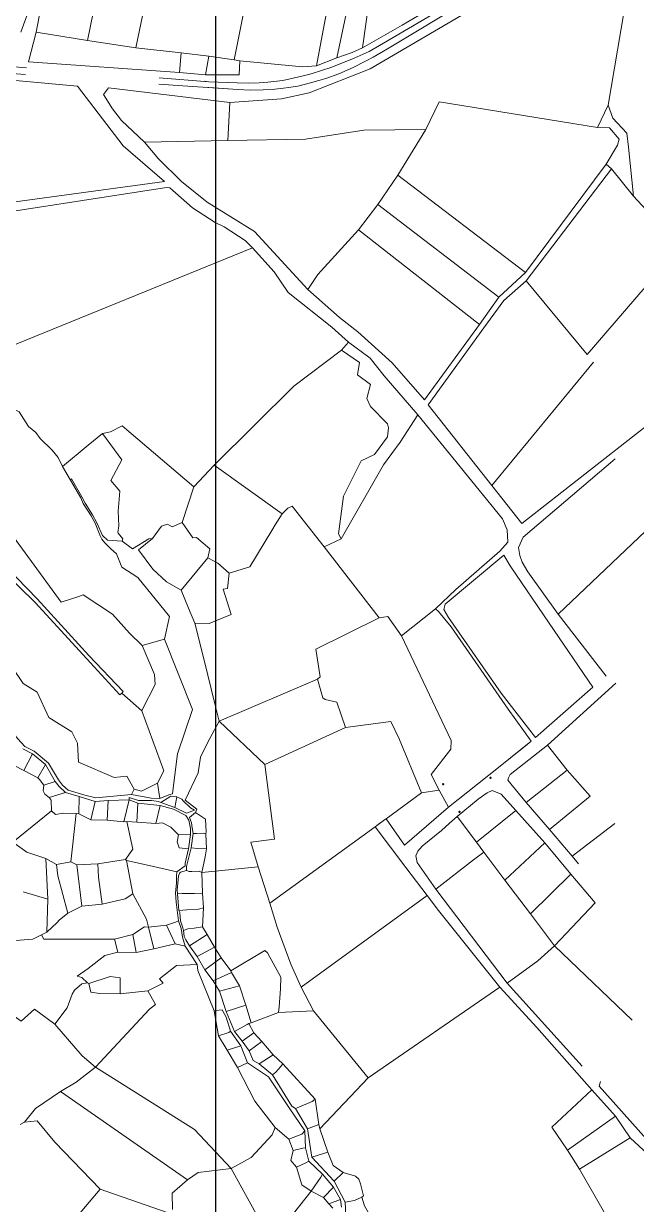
# Model space of a CAD drawing. Header units: metres. Extents: x 548946 to 557077, y 1838800 to 1845419.
# Drawn here: x 550884 to 551254, y 1841287 to 1842000 of the extents above; entities that cross this region are included whole.
import ezdxf

# ---------------------------------------------------------------- set-up
doc = ezdxf.new("R2010")
doc.units = ezdxf.units.M
doc.header["$LTSCALE"] = 28
for name, color, linetype, lineweight in [('10', 7, 'Continuous', 13), ('22', 7, 'Continuous', 13), ('30', 7, 'Continuous', 13), ('60', 7, 'Continuous', 25)]:
    doc.layers.add(name, color=color, linetype=linetype, lineweight=lineweight)

msp = doc.modelspace()

# ---------------------------------------------------------------- hatches: boundary and pattern name
at = {"layer": '10'}
for points in [[(551165.9, 1841544.05, 1), (551165.75, 1841544.05, 1)], [(551137.3, 1841540.22, 1), (551137.15, 1841540.22, 1)], [(551147.17, 1841523.54, 1), (551147.02, 1841523.54, 1)]]:
    msp.add_hatch(color=256, dxfattribs=at).paths.add_polyline_path(points)

# ---------------------------------------------------------------- linework, layer by layer
for p, q in [((550922.5, 1841989.29), (550940.73, 1842078.54)), ((550951.62, 1841985.01), (550970.25, 1842073.69)), ((551010.96, 1841977.64), (551027.43, 1842059.62)), ((551075.22, 1842051.24), (551060.83, 1841974.04)), ((551088.22, 1842050.28), (551072.93, 1841978.89)), ((551097.41, 1842049.6), (551088.54, 1841984.99)), ((551246.23, 1842006.14), (551236.92, 1841950.29)), ((550891.39, 1841994.33), (550886.85, 1841976.52)), ((550891.39, 1841994.33), (550922.5, 1841989.29)), ((550922.5, 1841989.29), (550951.62, 1841985.01)), ((550995.7, 1841979.92), (550993.72, 1841968.6)), ((550995.7, 1841979.92), (551010.96, 1841977.64)), ((550886.85, 1841976.52), (550978, 1841970.06)), ((551010.96, 1841977.64), (551014.43, 1841977.05)), ((551060.83, 1841974.04), (551072.93, 1841978.89)), ((550935.05, 1841960.7), (551008.48, 1841952.02)), ((551007.24, 1841929.06), (551008.48, 1841952.02)), ((551236.92, 1841950.29), (551230.5, 1841936.86)), ((550956.82, 1841927.97), (551007.24, 1841929.06)), ((551109.84, 1841908.15), (551126.82, 1841935.58)), ((551186.93, 1841849.33), (551235.56, 1841914.78)), ((551238.86, 1841911.92), (551235.56, 1841914.78)), ((551109.84, 1841908.15), (551097.72, 1841890.34)), ((550970.16, 1841900.62), (550820.25, 1841877.57)), ((550970.16, 1841900.62), (550972.24, 1841900.34)), ((551061.51, 1841848), (551086.01, 1841874.94)), ((551159.12, 1841817.97), (551086.01, 1841874.94)), ((551055.49, 1841838.99), (551061.51, 1841848)), ((551224.26, 1841799.8), (551187.41, 1841844.18)), ((551080.06, 1841807.29), (551075.83, 1841802.33)), ((551086.76, 1841794.99), (551075.83, 1841802.33)), ((551228.04, 1841795.05), (551166.66, 1841720.69)), ((551172.97, 1841700.57), (551121.98, 1841763.4)), ((551185.6, 1841689.49), (551241.13, 1841736.69)), ((550912.14, 1841723.92), (550907.29, 1841732.09)), ((550999.05, 1841732.84), (551039.97, 1841703.59)), ((550979.57, 1841698.28), (550986.65, 1841719.89)), ((551065.28, 1841683.59), (551075.63, 1841688.47)), ((550996.39, 1841682.4), (550995.08, 1841677.04)), ((550978.97, 1841657.49), (550995.08, 1841677.04)), ((551173.88, 1841678.55), (551138.45, 1841648.94)), ((551008.07, 1841667.75), (551020.41, 1841671.55)), ((551112.13, 1841629.81), (551132.68, 1841646.14)), ((550992.85, 1841615.23), (550987.31, 1841637.51)), ((551206.71, 1841642.98), (551235.61, 1841605.46)), ((550955.41, 1841624.01), (550968.92, 1841627.94)), ((551061.43, 1841603.69), (551001.91, 1841578.25)), ((551241.46, 1841601.28), (551200.16, 1841563.83)), ((550943.25, 1841595.15), (550955.18, 1841584.47)), ((551193.07, 1841568.43), (551227.55, 1841598.81)), ((551072.95, 1841589.81), (551078.29, 1841574.49)), ((551029.55, 1841552.15), (551001.91, 1841578.25)), ((551078.29, 1841574.49), (551029.55, 1841552.15)), ((551105.63, 1841578.14), (551078.29, 1841574.49)), ((551105.63, 1841578.14), (551110.73, 1841567.58)), ((551124.08, 1841534.97), (551110.73, 1841567.58)), ((551190.38, 1841566.29), (551170.73, 1841550.32)), ((550883.94, 1841548.59), (550889.16, 1841558.61)), ((551177.64, 1841546.03), (551200.16, 1841563.83)), ((551200.16, 1841563.83), (551212.12, 1841548.74)), ((550878.23, 1841551.49), (550883.94, 1841548.59)), ((550897.04, 1841552.13), (550892.48, 1841544.14)), ((550897.04, 1841552.13), (550902.91, 1841541.95)), ((550883.94, 1841548.59), (550892.48, 1841544.14)), ((551170.73, 1841550.32), (551140.42, 1841526.44)), ((551165.51, 1841544.05), (551165.2, 1841544.05)), ((551165.82, 1841544.68), (551165.82, 1841544.36)), ((551166.45, 1841544.05), (551166.13, 1841544.05)), ((551225.95, 1841533.1), (551212.12, 1841548.74)), ((550896.08, 1841539.75), (550902.91, 1841541.95)), ((550950.61, 1841537.33), (550948.94, 1841534.09)), ((550966.13, 1841531.52), (550964.76, 1841540.92)), ((551136.91, 1841540.22), (551136.6, 1841540.22)), ((551137.22, 1841540.84), (551137.22, 1841540.53)), ((551137.22, 1841539.91), (551137.22, 1841539.59)), ((551137.85, 1841540.22), (551137.53, 1841540.22)), ((551165.82, 1841543.74), (551165.82, 1841543.42)), ((550899.25, 1841532.3), (550909.24, 1841535.33)), ((550917.15, 1841522.43), (550917.44, 1841532.84)), ((550924.49, 1841518.73), (550927.05, 1841529.73)), ((550934.42, 1841518.61), (550934.98, 1841530.43)), ((550944.45, 1841517.48), (550947.62, 1841530.91)), ((550947.62, 1841530.91), (550952.94, 1841528.88)), ((550976.49, 1841532.54), (550975.16, 1841526.1)), ((551124.08, 1841534.97), (551134.83, 1841536.61)), ((551140.42, 1841526.44), (551134.83, 1841536.61)), ((551201.37, 1841512.84), (551225.95, 1841533.1)), ((550877.45, 1841505.26), (550900.71, 1841524.11)), ((550952.23, 1841517.32), (550952.94, 1841528.88)), ((550952.94, 1841528.88), (550966.41, 1841527.39)), ((550963.74, 1841516.47), (550966.41, 1841527.39)), ((550975.16, 1841526.1), (550966.74, 1841529.13)), ((551113.94, 1841503.51), (551140.42, 1841526.44)), ((551146.79, 1841523.54), (551146.47, 1841523.54)), ((551147.1, 1841524.16), (551147.1, 1841523.85)), ((551147.1, 1841523.23), (551147.1, 1841522.91)), ((551147.72, 1841523.54), (551147.41, 1841523.54)), ((551157.37, 1841505.15), (551181.13, 1841524.32)), ((550915.71, 1841522.48), (550912.31, 1841493.41)), ((550944.45, 1841517.48), (550946.12, 1841517.81)), ((550946.12, 1841517.81), (550952.23, 1841517.32)), ((550952.23, 1841517.32), (550963.74, 1841516.47)), ((551096.22, 1841514.54), (551101.85, 1841518.69)), ((551098.04, 1841515.88), (551101.85, 1841518.69)), ((551113.94, 1841503.51), (551102.76, 1841519.36)), ((551145.68, 1841520.65), (551157.37, 1841505.15)), ((551240.99, 1841516.46), (551215.04, 1841496.85)), ((550983.52, 1841501.28), (550984.64, 1841509.92)), ((550986.19, 1841510.54), (550985.1, 1841501.89)), ((550994.02, 1841510.31), (550994.36, 1841501.18)), ((551114.67, 1841489.94), (551096.22, 1841514.54)), ((551157.37, 1841505.15), (551161.81, 1841499.27)), ((551174.55, 1841482.38), (551198.66, 1841504.9)), ((550898.42, 1841470.85), (550897.25, 1841495.33)), ((550946.02, 1841494.16), (550945.38, 1841494.71)), ((550949.81, 1841474.1), (550946.02, 1841494.16)), ((551155.62, 1841494.49), (551161.81, 1841499.27)), ((551161.81, 1841499.27), (551174.55, 1841482.38)), ((551215.04, 1841496.85), (551218.88, 1841492.25)), ((550912.31, 1841493.41), (550916.02, 1841491.59)), ((550916.02, 1841491.59), (550918.95, 1841466.55)), ((551025.6, 1841490.45), (550991.54, 1841487.02)), ((550991.54, 1841487.02), (550991.81, 1841474.52)), ((551025.6, 1841490.45), (551032.62, 1841468.32)), ((551121.46, 1841492.94), (551132.82, 1841476.78)), ((551174.55, 1841482.38), (551190.02, 1841461.87)), ((551190.02, 1841461.87), (551214.35, 1841485.9)), ((550883.53, 1841475.17), (550898.42, 1841470.85)), ((550976.75, 1841474.11), (550977.69, 1841463.92)), ((550992.49, 1841465.66), (550991.81, 1841474.52)), ((551127.52, 1841473.03), (551051.49, 1841417.72)), ((550898.42, 1841470.85), (550897.97, 1841450.98)), ((550991.9, 1841454.05), (550992.49, 1841465.66)), ((551204.52, 1841442.65), (551229.1, 1841468.69)), ((551134.33, 1841464.07), (551171.55, 1841417.63)), ((551190.02, 1841461.87), (551204.52, 1841442.65)), ((550959.29, 1841453.9), (550970.21, 1841455.13)), ((550959.29, 1841453.9), (550962.42, 1841440.89)), ((550970.21, 1841455.13), (550975.32, 1841443.76)), ((550991.9, 1841454.05), (550994.71, 1841449.41)), ((550894.67, 1841449.31), (550897.97, 1841450.98)), ((550951.88, 1841438.63), (550949.82, 1841449.42)), ((550994.71, 1841449.41), (550984.13, 1841442.63)), ((550999.22, 1841441.89), (550994.71, 1841449.41)), ((550940.88, 1841438.85), (550951.88, 1841438.63)), ((550951.88, 1841438.63), (550962.42, 1841440.89)), ((550962.42, 1841440.89), (550975.32, 1841443.76)), ((550975.32, 1841443.76), (550981.43, 1841442.5)), ((550988.7, 1841431.39), (550981.43, 1841442.5)), ((550988.64, 1841436.22), (550984.13, 1841442.63)), ((551204.52, 1841442.65), (551194.39, 1841433.53)), ((551251.26, 1841397.83), (551204.52, 1841442.65)), ((550993.28, 1841428.21), (550988.64, 1841436.22)), ((551003.21, 1841435.39), (550993.28, 1841428.21)), ((551009, 1841427.59), (551003.21, 1841435.39)), ((551175.8, 1841420.1), (551194.39, 1841433.53)), ((550993.28, 1841428.21), (550998.32, 1841421.44)), ((551009.39, 1841426.51), (551014.31, 1841418.47)), ((550922.44, 1841420.4), (550923.31, 1841419.81)), ((550998.32, 1841421.44), (551000, 1841418.81)), ((551000, 1841418.81), (551002.22, 1841415.34)), ((551002.22, 1841415.34), (551014.31, 1841418.47)), ((551051.49, 1841417.72), (551058.85, 1841403.37)), ((551171.55, 1841417.63), (551091.99, 1841362.99)), ((551171.55, 1841417.63), (551193.87, 1841393.38)), ((551175.8, 1841420.1), (551221.22, 1841370.01)), ((550942.19, 1841413.62), (550958.81, 1841415.37)), ((551002.22, 1841415.34), (551006.19, 1841403.05)), ((550999.01, 1841403.39), (551000, 1841403.52)), ((551006.19, 1841403.05), (551018.02, 1841406.75)), ((551006.19, 1841403.05), (551011.32, 1841391)), ((551037.82, 1841402.36), (551021.36, 1841396.17)), ((551058.85, 1841403.37), (551037.82, 1841402.36)), ((551091.99, 1841362.99), (551058.85, 1841403.37)), ((551021.36, 1841396.17), (551019.93, 1841395.71)), ((551008.91, 1841391.19), (551015.08, 1841382.19)), ((551015.79, 1841385.05), (551011.32, 1841391)), ((551022.9, 1841390.03), (551027.68, 1841384.78)), ((551193.87, 1841393.38), (551226.98, 1841355.6)), ((551015.08, 1841382.19), (551006.8, 1841379.67)), ((551019.13, 1841371.89), (551015.08, 1841382.19)), ((551027.68, 1841384.78), (551020.15, 1841379.15)), ((551027.68, 1841384.78), (551034.53, 1841376.73)), ((551006.8, 1841379.67), (551013.12, 1841369.08)), ((551022.53, 1841373.4), (551020.15, 1841379.15)), ((551026.1, 1841371.35), (551022.53, 1841373.4)), ((551034.53, 1841376.73), (551026.1, 1841371.35)), ((551034.53, 1841376.73), (551040.39, 1841371.4)), ((551013.12, 1841369.08), (551019.13, 1841371.89)), ((551034.18, 1841364.72), (551026.1, 1841371.35)), ((551060.02, 1841350.09), (551040.39, 1841371.4)), ((551045.82, 1841345.76), (551034.18, 1841364.72)), ((551062.73, 1841332.19), (551091.99, 1841362.99)), ((550982.75, 1841301.4), (550906.26, 1841354.74)), ((551226.98, 1841355.6), (551241.27, 1841339.7)), ((551060.02, 1841350.09), (551062.17, 1841334.67)), ((551212.36, 1841319.2), (551241.27, 1841339.7)), ((551241.27, 1841339.7), (551250.1, 1841326.71)), ((550881.71, 1841334.67), (550884.48, 1841336.19)), ((551044.03, 1841325.92), (551035.8, 1841332.94)), ((551053.66, 1841330.96), (551054.02, 1841320.67)), ((551055.31, 1841332.19), (551057.92, 1841315.1)), ((551062.73, 1841332.19), (551067.65, 1841318.01)), ((551046.68, 1841319.01), (551044.03, 1841325.92)), ((551219.57, 1841307.77), (551250.1, 1841326.71)), ((551054.02, 1841320.67), (551056.03, 1841312.61)), ((551067.65, 1841318.01), (551057.92, 1841315.1)), ((551056.03, 1841312.61), (551064.32, 1841304.8)), ((551057.92, 1841315.1), (551071.43, 1841300.53)), ((551009.18, 1841308.18), (551030.6, 1841269.44)), ((551071.02, 1841296.87), (551064.32, 1841304.8)), ((551076.87, 1841305.67), (551071.43, 1841300.53)), ((550904.93, 1841266.15), (550930.15, 1841295.68)), ((550930.15, 1841295.68), (550971.09, 1841281.44)), ((551042.97, 1841276.12), (551057.58, 1841294.52)), ((551064.95, 1841290.62), (551057.58, 1841294.52)), ((551071.02, 1841296.87), (551064.95, 1841290.62)), ((551075.27, 1841289.45), (551071.02, 1841296.87)), ((551071.43, 1841300.53), (551078.12, 1841287.87)), ((551064.95, 1841290.62), (551068.28, 1841286.78)), ((551068.28, 1841286.78), (551075.27, 1841289.45)), ((551075.27, 1841289.45), (551075.83, 1841284.82)), ((551068.28, 1841286.78), (551070.66, 1841284.22))]:
    msp.add_line(p, q, dxfattribs=at)
for points in [[(550844.17, 1842098.71), (550905.96, 1842087.16), (550902.65, 1842072.1), (550897.26, 1842047.7), (550895.55, 1842038.78), (550890.71, 1842017.85), (550882.3, 1841994.47)], [(550940.73, 1842078.54), (550917.04, 1842083.92), (550912.15, 1842080.12), (550909.68, 1842074.2), (550900.31, 1842044.5), (550899.87, 1842038.22), (550895.11, 1842013.43), (550891.39, 1841994.33)], [(551173.47, 1842042), (551163.86, 1842029), (551112.5, 1841998.71), (551088.54, 1841984.99)], [(551209.9, 1842022.1), (551196.96, 1842023.92), (551186.58, 1842023.23), (551173.36, 1842019.44), (551093.06, 1841972.17), (551056.22, 1841957.85), (551039.52, 1841954.19), (551008.48, 1841952.02)], [(550951.62, 1841985.01), (550979.1, 1841981.84), (550995.7, 1841979.92)], [(550993.72, 1841968.6), (550978, 1841970.06), (550979.1, 1841981.84)], [(551072.93, 1841978.89), (551082.34, 1841982.22), (551088.54, 1841984.99)], [(550993.72, 1841968.6), (551014.11, 1841968.56), (551014.43, 1841977.05)], [(551060.83, 1841974.04), (551052.31, 1841973.38), (551014.43, 1841977.05)], [(550805.02, 1841952.6), (550805.44, 1841956.94), (550820.55, 1841963.58), (550828.94, 1841966.14), (550841.12, 1841967.6), (550847.9, 1841968.03), (550916.47, 1841961.88)], [(550916.47, 1841961.88), (550944.02, 1841925.81), (550968.97, 1841904.23)], [(550935.05, 1841960.7), (550932.06, 1841956.77), (550937.56, 1841948.09), (550943.09, 1841941.07), (550956.82, 1841927.97), (550965.26, 1841917.89)], [(551230.5, 1841936.86), (551134.77, 1841952.24), (551126.82, 1841935.58)], [(551236.92, 1841950.29), (551239.75, 1841942.5), (551248.05, 1841933.33), (551249.23, 1841924.9), (551252.08, 1841895.46)], [(551230.5, 1841936.86), (551237.7, 1841936.57), (551243.49, 1841929.71), (551242.41, 1841926.21), (551235.56, 1841914.78)], [(551126.82, 1841935.58), (551089.27, 1841935.3), (551054.08, 1841929.78), (551007.24, 1841929.06)], [(550965.26, 1841917.89), (550979.19, 1841904.28), (550994.77, 1841891.78), (551023.39, 1841874.02), (551055.49, 1841838.99), (551074.58, 1841822.18), (551085.79, 1841813.5)], [(551159.12, 1841817.97), (551170.85, 1841834.34), (551186.93, 1841849.33), (551109.84, 1841908.15)], [(551187.41, 1841844.18), (551238.86, 1841911.92), (551252.08, 1841895.46)], [(550968.97, 1841904.23), (550840.21, 1841886.81), (550831.43, 1841882.49)], [(550972.24, 1841900.34), (550985.79, 1841888.35), (550999.53, 1841879.54)], [(551252.08, 1841895.46), (551272.11, 1841873.74), (551282.88, 1841867.95), (551224.26, 1841799.8)], [(551086.01, 1841874.94), (551097.72, 1841890.34), (551170.85, 1841834.34)], [(550999.53, 1841879.54), (551005.02, 1841876.92), (551017.7, 1841868.68), (551022.14, 1841864.17)], [(551022.14, 1841864.17), (550868.8, 1841801.78), (550857.26, 1841792.94)], [(551022.14, 1841864.17), (551035.24, 1841849.71), (551043.72, 1841837.15), (551070.09, 1841816.25), (551080.06, 1841807.29)], [(551187.41, 1841844.18), (551173.85, 1841832.41), (551161.7, 1841815.9), (551128.26, 1841769.29), (551166.66, 1841720.69)], [(551085.79, 1841813.5), (551106.36, 1841794.72), (551125.94, 1841772.4), (551159.12, 1841817.97)], [(551075.83, 1841802.33), (551047.05, 1841780.67), (550999.05, 1841732.84)], [(551080.06, 1841807.29), (551093.2, 1841797.49), (551101.65, 1841786.92), (551121.98, 1841763.4), (551111.29, 1841746.83), (551101.26, 1841733.07), (551075.63, 1841688.47)], [(551075.63, 1841688.47), (551074.05, 1841691.51), (551077.1, 1841714.1), (551087.77, 1841735.63), (551095.75, 1841739.41), (551103.63, 1841750.05), (551104.16, 1841755.48), (551103.69, 1841757.85), (551093.26, 1841768.43), (551091.05, 1841773.15), (551093.3, 1841781.55), (551085.46, 1841787.57), (551086.76, 1841794.99)], [(550907.29, 1841732.09), (550904.78, 1841737.57), (550901.18, 1841741.98), (550893.92, 1841749.12), (550891.27, 1841752.67), (550886.91, 1841756.3), (550881.22, 1841765.22), (550875.22, 1841768.24), (550857.24, 1841780.56)], [(550955.41, 1841624.01), (550947.76, 1841631.37), (550937.61, 1841642.91), (550919.85, 1841654.7), (550917.26, 1841653.68), (550906.48, 1841650.13), (550844.98, 1841734.38), (550833.82, 1841751.65), (550830.68, 1841754.55)], [(550931.48, 1841752.13), (550922.92, 1841744.99), (550907.29, 1841732.09)], [(550931.48, 1841752.13), (550936.29, 1841753.11), (550943.42, 1841756.65), (550986.65, 1841719.89), (550999.05, 1841732.84)], [(550931.48, 1841752.13), (550943.29, 1841736.11), (550936.58, 1841723.71), (550942.08, 1841717.24), (550941.05, 1841705.17), (550941.42, 1841696.21), (550940.81, 1841692.27), (550940.93, 1841691.92), (550943.72, 1841688.43), (550943.31, 1841686.95)], [(551166.66, 1841720.69), (551184.67, 1841697.71), (551260.85, 1841757.2)], [(550811.67, 1841732.42), (550834.12, 1841709.49), (550856.04, 1841685.03), (550871.4, 1841669.14), (550890.82, 1841649.91), (550922.1, 1841615.88), (550942.07, 1841594.25), (550943.25, 1841595.15)], [(550912.14, 1841723.92), (550912.8, 1841724.61), (550919.09, 1841713.89), (550920.97, 1841709.89), (550925.5, 1841702.9), (550928.17, 1841698.11), (550931.48, 1841690.39), (550934.57, 1841687.7), (550943.31, 1841686.95)], [(550968.92, 1841627.94), (550971.97, 1841641.58), (550952.94, 1841664.99), (550943.25, 1841671.39), (550941.89, 1841674.29), (550939.91, 1841679.41), (550936.59, 1841682.39), (550932.96, 1841685.98), (550931.05, 1841688.26), (550930.11, 1841690.25), (550927.1, 1841697.96), (550924.66, 1841702.41), (550919.84, 1841709.72), (550918.42, 1841713.28), (550912.14, 1841723.92)], [(551039.97, 1841703.59), (551043.4, 1841707.02), (551046.09, 1841708.16), (551065.28, 1841683.59)], [(551020.41, 1841671.55), (551033.79, 1841693.43), (551035.78, 1841696.95), (551039.97, 1841703.59)], [(551185.6, 1841689.49), (551182.66, 1841683.26), (551183.52, 1841678.38), (551184.91, 1841674.27), (551188.27, 1841668.56), (551206.71, 1841642.98), (551271.63, 1841704.7)], [(550961.77, 1841688.71), (550967.05, 1841696.05), (550970.78, 1841697.22), (550973.65, 1841695.67), (550979.57, 1841698.28)], [(550979.57, 1841698.28), (550986.13, 1841689.01), (550988.29, 1841689.23), (550996.39, 1841682.4)], [(551172.97, 1841700.57), (551175.84, 1841693.9), (551176.37, 1841686.35), (551171.51, 1841681.04)], [(550943.31, 1841686.95), (550949.62, 1841682.39), (550959.6, 1841688.46), (550961.77, 1841688.71)], [(550961.77, 1841688.71), (550953.24, 1841681.81), (550961.88, 1841670.2), (550970.08, 1841662.38), (550978.97, 1841657.49)], [(551112.13, 1841629.81), (551103.82, 1841641.57), (551098.65, 1841640.66), (551065.28, 1841683.59)], [(551132.68, 1841646.14), (551144.92, 1841657.77), (551171.51, 1841681.04)], [(550871.48, 1841673.49), (550873.19, 1841671.72), (550873.61, 1841671.28), (550892.01, 1841652.28), (550923.35, 1841617.95), (550944.08, 1841596.33), (550943.25, 1841595.15)], [(550995.08, 1841677.04), (551001.23, 1841673.73), (551008.07, 1841667.75)], [(551173.88, 1841678.55), (551177.76, 1841672.09), (551201.26, 1841637.41), (551227.55, 1841598.81)], [(551008.07, 1841667.75), (551006.91, 1841658.54), (551004.29, 1841658), (551009.2, 1841642.66), (550995.91, 1841637.24), (550987.31, 1841637.51)], [(550978.97, 1841657.49), (550983.55, 1841646.52), (550987.31, 1841637.51)], [(551190.38, 1841566.29), (551176.39, 1841585.52), (551142.06, 1841635.21), (551134.44, 1841644.54), (551132.68, 1841646.14)], [(551193.07, 1841568.43), (551172.34, 1841595.3), (551140.51, 1841640.93), (551137.68, 1841645.81), (551138.45, 1841648.94)], [(551072.95, 1841589.81), (551065.99, 1841591.44), (551064.55, 1841592.33), (551061.43, 1841603.69), (551063.05, 1841605.06), (551060.35, 1841621.75), (551098.65, 1841640.66)], [(551134.83, 1841536.61), (551129.95, 1841546.06), (551141.8, 1841561.34), (551142.05, 1841566.74), (551112.13, 1841629.81)], [(550955.18, 1841584.47), (550955.48, 1841585.25), (550963.32, 1841600.42), (550962.84, 1841606.5), (550955.41, 1841624.01)], [(550968.92, 1841627.94), (550985.86, 1841585.31), (550976.9, 1841558.6), (550975.53, 1841549.17), (550973.85, 1841534.36)], [(550950.61, 1841537.33), (550946.2, 1841545.2), (550938.49, 1841544.38), (550917.02, 1841553.59), (550916.39, 1841565.04), (550913, 1841571.8), (550899.13, 1841580.45), (550891.99, 1841595.9), (550883.59, 1841601.16), (550876.92, 1841610.97), (550871.58, 1841614.49)], [(550992.85, 1841615.23), (550999.45, 1841588.69), (551001.91, 1841578.25)], [(550948.94, 1841534.09), (550927.42, 1841532.11), (550920.79, 1841533.56), (550910.72, 1841536.62), (550907.34, 1841539.67), (550904.9, 1841542.8), (550899.01, 1841553.01), (550890.31, 1841560.17), (550884.65, 1841563.05), (550880.45, 1841567.62), (550877.33, 1841571.39), (550875.06, 1841575.71), (550869.01, 1841584.24), (550858.65, 1841593.31)], [(550964.76, 1841540.92), (550968.56, 1841548.33), (550955.18, 1841584.47)], [(550987.73, 1841523.21), (550988.53, 1841525.26), (550981.43, 1841530.66), (550989.38, 1841547.16), (550990.75, 1841556.59), (550995.02, 1841565.33), (551001.91, 1841578.25)], [(551190.38, 1841566.29), (551186.66, 1841563.27), (551170.73, 1841550.32)], [(550883.35, 1841561.57), (550889.16, 1841558.61), (550897.04, 1841552.13)], [(551029.55, 1841552.15), (551035.35, 1841507.06), (551021.13, 1841505.35), (551025.6, 1841490.45)], [(550892.48, 1841544.14), (550893.53, 1841543.06), (550896.08, 1841539.75)], [(551177.64, 1841546.03), (551176.64, 1841544.13), (551176.34, 1841542.63), (551187.28, 1841529.22), (551212.12, 1841548.74)], [(550896.08, 1841539.75), (550895.64, 1841536.3), (550896.66, 1841534.32), (550899.25, 1841532.3)], [(550902.91, 1841541.95), (550905.32, 1841538.86), (550909.24, 1841535.33)], [(550950.61, 1841537.33), (550955.11, 1841536.08), (550964.76, 1841540.92)], [(550899.25, 1841532.3), (550900.44, 1841530.7), (550900.71, 1841524.11)], [(550909.24, 1841535.33), (550917.44, 1841532.84), (550927.05, 1841529.73), (550934.98, 1841530.43), (550947.62, 1841530.91)], [(550948.94, 1841534.09), (550960.91, 1841531.92), (550966.13, 1841531.52)], [(550966.13, 1841531.52), (550971.59, 1841533.82), (550973.85, 1841534.36)], [(550966.74, 1841529.13), (550972.78, 1841533.1), (550976.49, 1841532.54)], [(550975.16, 1841526.1), (550982.22, 1841522.81), (550987.1, 1841524.6), (550984.62, 1841525.98), (550980.53, 1841529.95), (550979.38, 1841531.14), (550976.49, 1841532.54)], [(551101.85, 1841518.69), (551102.76, 1841519.36), (551124.08, 1841534.97)], [(551145.68, 1841520.65), (551158.38, 1841531.24), (551163.77, 1841535.11)], [(551163.77, 1841535.11), (551166.88, 1841536.43), (551172.26, 1841534.14)], [(551172.26, 1841534.14), (551181.13, 1841524.32), (551198.66, 1841504.9)], [(550900.71, 1841524.11), (550903.13, 1841521.88), (550907.77, 1841522.73), (550915.71, 1841522.48)], [(550984.64, 1841509.92), (550984.6, 1841513.57), (550983.59, 1841518.49), (550981.91, 1841521.35), (550974.39, 1841525.21), (550966.41, 1841527.39)], [(550986.19, 1841510.54), (550985.68, 1841513.84), (550985.18, 1841516.94), (550983.97, 1841520.09), (550987.73, 1841523.21)], [(550987.73, 1841523.21), (550993.64, 1841519.09), (550994.19, 1841511.51), (550994.02, 1841510.31)], [(551187.28, 1841529.22), (551201.37, 1841512.84), (551215.04, 1841496.85)], [(550915.71, 1841522.48), (550917.15, 1841522.43), (550924.49, 1841518.73), (550934.42, 1841518.61), (550944.45, 1841517.48)], [(550945.38, 1841494.71), (550945.39, 1841494.71), (550949.8, 1841501.1), (550946.12, 1841517.81)], [(550977.4, 1841509.58), (550975.51, 1841511.58), (550972.76, 1841514.29), (550967.83, 1841516.98), (550963.74, 1841516.47)], [(551032.62, 1841468.32), (551096.22, 1841514.54), (551098.04, 1841515.88)], [(551121.46, 1841492.94), (551120.63, 1841496.95), (551121.87, 1841499.72), (551124.53, 1841502.83), (551136.13, 1841512.39), (551140.84, 1841516.62), (551145.68, 1841520.65)], [(550983.52, 1841501.28), (550977.8, 1841501.91), (550976.64, 1841505.49), (550977.4, 1841509.58), (550984.64, 1841509.92)], [(550994.02, 1841510.31), (550992.33, 1841510.72), (550988.27, 1841510.4), (550986.19, 1841510.54)], [(550897.25, 1841495.33), (550885.77, 1841499.27), (550877.45, 1841505.26)], [(550976.38, 1841487.24), (550981.48, 1841490.87), (550981.34, 1841492.64), (550983.52, 1841501.28)], [(550982.34, 1841488.08), (550982.28, 1841490.6), (550985.1, 1841501.89)], [(550994.36, 1841501.18), (550988.84, 1841501.4), (550985.1, 1841501.89)], [(550991.54, 1841487.02), (550993.54, 1841496.48), (550994.36, 1841501.18)], [(551198.66, 1841504.9), (551214.35, 1841485.9), (551229.1, 1841468.69)], [(550912.31, 1841493.41), (550903.79, 1841491.69), (550897.25, 1841495.33)], [(550945.38, 1841494.71), (550928.77, 1841492.24), (550916.02, 1841491.59)], [(550946.02, 1841494.16), (550957.8, 1841491.6), (550976.38, 1841487.24)], [(551155.62, 1841494.49), (551132.82, 1841476.78), (551175.8, 1841420.1)], [(550903.79, 1841491.69), (550904.6, 1841484.91), (550910.53, 1841462.45), (550918.95, 1841466.55), (550931.37, 1841467.8)], [(550931.37, 1841467.8), (550929.09, 1841484.13), (550928.77, 1841492.24)], [(550976.38, 1841487.24), (550976.25, 1841484.47), (550976.16, 1841480.57), (550975.7, 1841474.69), (550975.98, 1841469.1), (550977.45, 1841457.74)], [(550982.34, 1841488.08), (550978.66, 1841487.05), (550978.32, 1841486.69), (550977.51, 1841484.87), (550977.11, 1841480.26), (550976.57, 1841476.44), (550976.75, 1841474.11)], [(550982.34, 1841488.08), (550983.92, 1841487.44), (550985.47, 1841487.48), (550989.98, 1841487.82), (550991.54, 1841487.02)], [(551114.67, 1841489.94), (551127.52, 1841473.03), (551134.33, 1841464.07)], [(550931.37, 1841467.8), (550945.16, 1841471.03), (550949.81, 1841474.1)], [(550959.29, 1841453.9), (550958.02, 1841458.8), (550949.81, 1841474.1)], [(550976.75, 1841474.11), (550979.71, 1841474.22), (550987.13, 1841474.34), (550991.81, 1841474.52)], [(550992.49, 1841465.66), (550989.43, 1841464.86), (550982.38, 1841464.31), (550977.69, 1841463.92)], [(551051.49, 1841417.72), (551045.2, 1841431.55), (551036.96, 1841453.83), (551032.62, 1841468.32)], [(550910.53, 1841462.45), (550905.44, 1841458.17), (550904.23, 1841456.73), (550897.97, 1841450.98)], [(550980.51, 1841452), (550979.94, 1841453.55), (550978.61, 1841457.69), (550978.19, 1841462.7), (550977.69, 1841463.92)], [(550949.82, 1841449.42), (550956.84, 1841454.12), (550959.29, 1841453.9)], [(550970.21, 1841455.13), (550975.55, 1841456.98), (550977.45, 1841457.74)], [(550981.43, 1841442.5), (550979.75, 1841447.79), (550979.07, 1841453.03), (550977.45, 1841457.74)], [(550991.9, 1841454.05), (550986.95, 1841453.36), (550983.1, 1841452.89), (550980.51, 1841452)], [(550984.13, 1841442.63), (550981.88, 1841446.23), (550980.84, 1841448.33), (550980.51, 1841452)], [(550871.36, 1841445.34), (550889.41, 1841446.73), (550894.67, 1841449.31)], [(550894.67, 1841449.31), (550896.14, 1841446.62), (550938.8, 1841446.64)], [(550949.82, 1841449.42), (550938.8, 1841446.64), (550940.88, 1841438.85)], [(550940.88, 1841438.85), (550932.94, 1841436.83), (550922.85, 1841428.93), (550916.13, 1841424.28), (550919.05, 1841423.48), (550922.44, 1841420.4)], [(550988.64, 1841436.22), (550999.22, 1841441.89), (551003.21, 1841435.39)], [(551009, 1841427.59), (551029.49, 1841439.82), (551031.07, 1841438.45), (551039.25, 1841423.7), (551039.07, 1841416.71), (551038.27, 1841405.8), (551037.82, 1841402.36)], [(550902.81, 1841395.44), (550890.49, 1841404.49), (550882.32, 1841397.23), (550856.96, 1841415.09), (550853.25, 1841433.17)], [(550958.81, 1841415.37), (550968.11, 1841420.12), (550965.98, 1841422.66), (550976.14, 1841430.8), (550988.7, 1841431.39)], [(550999.01, 1841403.39), (550988.99, 1841427.71), (550988.7, 1841431.39)], [(550923.31, 1841419.81), (550936.09, 1841424.1), (550942.11, 1841423.23), (550942.19, 1841413.62)], [(551009, 1841427.59), (551009.39, 1841426.51), (550998.32, 1841421.44)], [(550902.81, 1841395.44), (550910.2, 1841405.28), (550913.25, 1841413.4), (550914.56, 1841415.86), (550918.97, 1841419.63), (550922.44, 1841420.4)], [(550942.19, 1841413.62), (550930.01, 1841413.95), (550924.54, 1841414.75), (550923.31, 1841419.81)], [(551014.31, 1841418.47), (551018.02, 1841406.75), (551021.36, 1841396.17)], [(550927.35, 1841369.38), (550959.91, 1841404.38), (550963.58, 1841407.16), (550958.81, 1841415.37)], [(551006.8, 1841379.67), (551001.63, 1841388.32), (550999.01, 1841403.39)], [(551008.91, 1841391.19), (551006.19, 1841399.49), (551003.8, 1841404.04), (551000, 1841403.52)], [(550902.81, 1841395.44), (550919.22, 1841376.27), (550927.35, 1841369.38)], [(551019.93, 1841395.71), (551018.83, 1841395.19), (551011.32, 1841391)], [(551019.93, 1841395.71), (551022.9, 1841390.03), (551015.79, 1841385.05), (551020.15, 1841379.15)], [(551008.91, 1841391.19), (551007.86, 1841390.27), (551001.63, 1841388.32)], [(550927.35, 1841369.38), (550915.6, 1841360.27), (550906.26, 1841354.74)], [(551009.18, 1841308.18), (550987.01, 1841331.69), (550927.35, 1841369.38)], [(551035.8, 1841332.94), (551023.41, 1841348.82), (551013.12, 1841369.08)], [(551053.66, 1841330.96), (551044.25, 1841344.76), (551031.82, 1841363.46), (551019.13, 1841371.89)], [(551040.39, 1841371.4), (551038.92, 1841369.62), (551036.22, 1841366.26), (551034.18, 1841364.72)], [(551306.9, 1841288.96), (551288.84, 1841297.41), (551282.58, 1841302.58), (551275.11, 1841309.06), (551231.48, 1841357.96), (551232.23, 1841360.74)], [(550884.48, 1841336.19), (550891.06, 1841344.49), (550906.26, 1841354.74)], [(551226.98, 1841355.6), (551202.78, 1841333.19), (551212.36, 1841319.2), (551219.57, 1841307.77)], [(551045.82, 1841345.76), (551048.07, 1841344.33), (551055.31, 1841332.19)], [(551048.07, 1841344.33), (551050.06, 1841345.18), (551058.07, 1841348.58), (551060.02, 1841350.09)], [(550884.48, 1841336.19), (550892.17, 1841337.05), (550902.8, 1841324.15), (550930.15, 1841295.68)], [(551035.8, 1841332.94), (551034.01, 1841328.41), (551021.26, 1841314.81), (551009.18, 1841308.18)], [(551044.03, 1841325.92), (551051.9, 1841328.93), (551053.66, 1841330.96)], [(551055.31, 1841332.19), (551062.17, 1841334.67), (551062.73, 1841332.19)], [(551221.26, 1841240.82), (551226.87, 1841233.64), (551259.56, 1841255.07), (551286.02, 1841279.88), (551294.96, 1841288.25), (551279.68, 1841299.28), (551250.1, 1841326.71)], [(551048.7, 1841308.92), (551045.32, 1841312.97), (551046.68, 1841319.01)], [(551046.68, 1841319.01), (551052.59, 1841320.44), (551054.02, 1841320.67)], [(551067.65, 1841318.01), (551070.9, 1841309.95), (551076.87, 1841305.67)], [(551048.7, 1841308.92), (551054.4, 1841311.63), (551056.03, 1841312.61)], [(551057.58, 1841294.52), (551051.94, 1841298.39), (551048.7, 1841308.92)], [(550982.75, 1841301.4), (550989.26, 1841305.85), (551009.18, 1841308.18)], [(551057.58, 1841294.52), (551063.39, 1841302.99), (551064.32, 1841304.8)], [(551076.87, 1841305.67), (551084.39, 1841303.56), (551086.23, 1841301.66), (551087.4, 1841298.86)], [(551221.26, 1841240.82), (551247.32, 1841259.35), (551219.57, 1841307.77)], [(550973.86, 1841283.43), (550973.6, 1841293.25), (550982.75, 1841301.4)], [(551087.4, 1841298.86), (551089.2, 1841291.58), (551088.22, 1841290.79)], [(551088.22, 1841290.79), (551083.64, 1841288.79), (551078.12, 1841287.87)], [(551078.12, 1841287.87), (551078.67, 1841276.05), (551082.17, 1841270.33)], [(551088.22, 1841290.79), (551089.79, 1841285.54), (551093.54, 1841278.96), (551092.48, 1841276.09)]]:
    msp.add_lwpolyline(points, dxfattribs=at)
for centre, radius in [((551165.82, 1841544.05), 0.312), ((551165.82, 1841544.05), 0.075), ((551137.22, 1841540.22), 0.312), ((551137.22, 1841540.22), 0.075), ((551147.1, 1841523.54), 0.312), ((551147.1, 1841523.54), 0.075)]:
    msp.add_circle(centre, radius, dxfattribs=at)
at = {"layer": '22'}
for p, q in [((550885.53, 1841972.94), (550844.43, 1841976.07)), ((551010.3, 1841960.02), (550993.01, 1841961.16))]:
    msp.add_line(p, q, dxfattribs=at)
for points in [[(551012.86, 1841963.79), (551019.59, 1841963.54), (551026.19, 1841963.87), (551031.4, 1841964.19), (551040.47, 1841965.28), (551051.91, 1841967.76), (551057.57, 1841969.28), (551069.99, 1841973.34), (551083.41, 1841978.8), (551092.64, 1841982.76), (551101.27, 1841987.72), (551152.23, 1842018.06), (551168.3, 1842029.08), (551172.89, 1842034.17), (551175.72, 1842038.88), (551177.41, 1842042.49), (551178.84, 1842046.42), (551179.72, 1842049.73), (551180.58, 1842054.15), (551181.14, 1842059.56), (551181.33, 1842065.04), (551180.35, 1842077.08), (551178.3, 1842085.77)], [(551012.86, 1841963.79), (551019.59, 1841963.54), (551026.19, 1841963.87), (551031.4, 1841964.19), (551040.47, 1841965.28), (551051.91, 1841967.76), (551057.57, 1841969.28), (551069.99, 1841973.34), (551083.41, 1841978.8), (551092.64, 1841982.76), (551101.27, 1841987.72), (551152.23, 1842018.06), (551168.3, 1842029.08), (551172.89, 1842034.17), (551175.72, 1842038.88), (551176.51, 1842040.58)], [(551010.3, 1841960.02), (551013.29, 1841959.82), (551020.62, 1841959.42), (551028.48, 1841959.63), (551035.56, 1841960.04), (551040.87, 1841960.69), (551043.83, 1841961.04), (551049.44, 1841961.85), (551057.14, 1841963.84), (551062.07, 1841965.17), (551066.33, 1841966.46), (551074.25, 1841969.32), (551082.91, 1841973.11), (551090.24, 1841976.82), (551095.01, 1841979.35), (551103.53, 1841984.36), (551153.48, 1842014.58)], [(551010.3, 1841960.02), (551013.29, 1841959.82), (551020.62, 1841959.42), (551028.48, 1841959.63), (551035.56, 1841960.04), (551040.87, 1841960.69), (551043.83, 1841961.04), (551049.44, 1841961.85), (551057.14, 1841963.84), (551062.07, 1841965.17), (551066.33, 1841966.46), (551074.25, 1841969.32), (551082.91, 1841973.11), (551090.24, 1841976.82), (551095.01, 1841979.35), (551103.53, 1841984.36), (551153.48, 1842014.58)], [(550884.96, 1841968.93), (550849.49, 1841971.51), (550842.2, 1841971.73)], [(551012.86, 1841963.79), (550995.8, 1841964.51), (550965.73, 1841966.81)], [(551012.86, 1841963.79), (550995.8, 1841964.51), (550993.11, 1841964.72)], [(551010.3, 1841960.02), (550979.94, 1841962.03), (550965.55, 1841963.08)]]:
    msp.add_lwpolyline(points, dxfattribs=at)
at = {"layer": '30'}
msp.add_lwpolyline([(550966.74, 1841529.13), (550965.42, 1841529.85), (550961.21, 1841530.48), (550953.33, 1841530.41), (550947.56, 1841532.16), (550947.62, 1841530.91)], dxfattribs=at)
at = {"layer": '60'}
msp.add_line((551000, 1840000), (551000, 1845000), dxfattribs=at)

doc.saveas('drawing.dxf')
